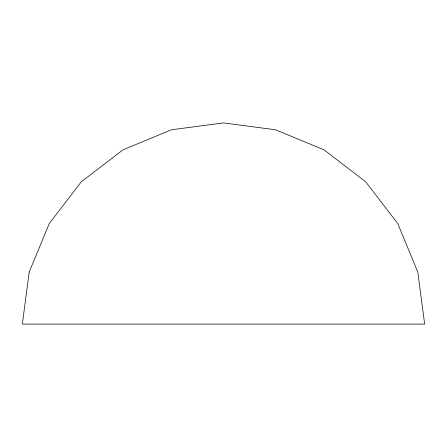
<?xml version="1.0" encoding="UTF-8"?>
<svg xmlns="http://www.w3.org/2000/svg" width="447" height="447" viewBox="0 0 447 447"><rect width="100%" height="100%" fill="white"/><g stroke="black" fill="none" stroke-linecap="round" stroke-linejoin="round"><path stroke-width="0.67" d="M29.206 272.016L22.35 324.075L424.65 324.075L417.794 272.016L397.701 223.5L365.735 181.84L324.075 149.874L275.559 129.781L223.5 122.925L171.441 129.781L122.925 149.874L81.265 181.84L49.299 223.5L29.206 272.016"/></g></svg>
